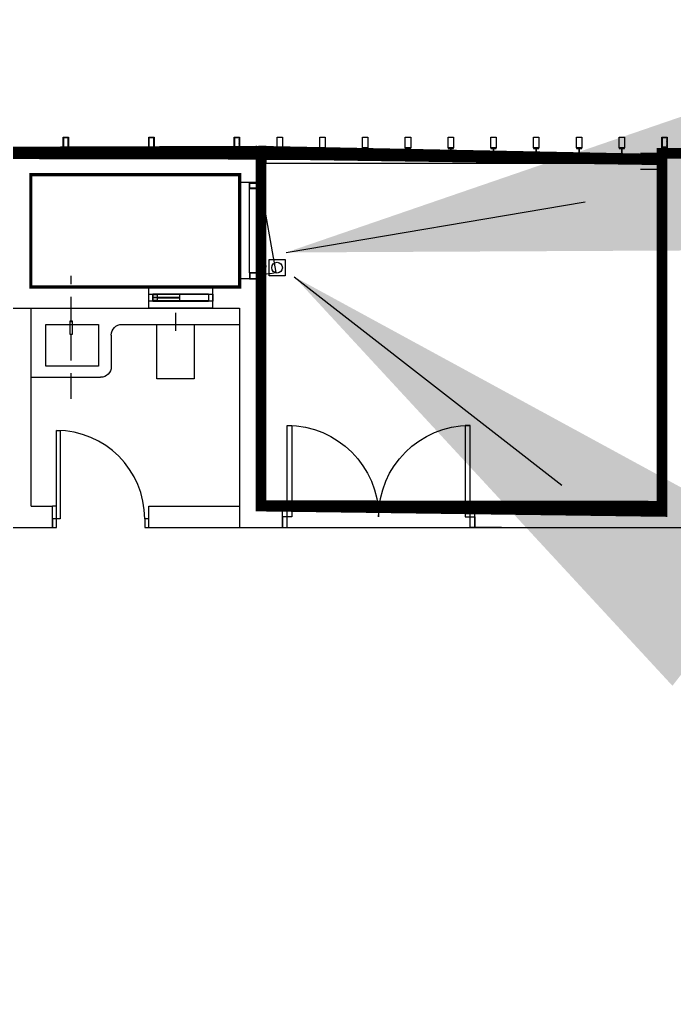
# Model space of a CAD drawing. Header units: feet. Extents: x 1421395 to 1426379, y -945253 to -943919.
# Drawn here: x 1425275.2 to 1425513.6, y -944277.4 to -943923 of the extents above; entities that cross this region are included whole.
import ezdxf

# ---------------------------------------------------------------- set-up
doc = ezdxf.new("R2010")
doc.units = ezdxf.units.FT
for name, pattern in [('Xref Typical$0$00_xref_ser core$0$00_xref_ser core$0$00_101_typ xref core$0$A- xref 104$0$HIDDEN2', [4.7624999999999975, 3.174999999999999, -1.587499999999999]), ('Xref Typical$0$00_xref_ser core$0$00_xref_ser core$0$00_101_typ xref core$0$HIDDEN2', [4.7624999999999975, 3.174999999999999, -1.587499999999999]), ('Xref Typical$0$HIDDEN2', [0.1875, 0.125, -0.0625])]:
    doc.linetypes.add(name, pattern=pattern)
for name, color, linetype in [('04--hatch-1', 8, 'Continuous'), ('H--metalwork', 1, 'Continuous'), ('Xref Typical$0$04--hatch-1', 8, 'Continuous'), ('Xref Typical$0$101 First floor$0$06--line-1', 8, 'Continuous'), ('Xref Typical$0$F--Blockwall', 3, 'Continuous'), ('Xref Typical$0$F--low wall', 1, 'Continuous'), ('Xref Typical$0$H--metalwork', 1, 'Continuous'), ('Xref Typical$0$L--doors-1', 1, 'Continuous'), ('Xref Typical$0$L--windows-1', 1, 'Continuous'), ('Xref Typical$0$N--Fixtures', 1, 'Continuous')]:
    doc.layers.add(name, color=color, linetype=linetype)
doc.layers.add('CC AC  FDN', color=7, linetype='Continuous', lineweight=13)
doc.layers.add('pline', color=210, linetype='Continuous', lineweight=5)
doc.styles.add('Xref Typical$0$ROMANS150', font='romans.shx', dxfattribs={"width": 0.75, "height": 150})
doc.dimstyles.new('Xref Typical$0$slope', dxfattribs={"dimtxt": 150, "dimasz": 200, "dimexe": 15, "dimexo": 15, "dimgap": 0.09, "dimtad": 0, "dimtih": 1, "dimtoh": 1, "dimdec": 0, "dimzin": 0, "dimdsep": 46, "dimtxsty": 'Xref Typical$0$ROMANS150', "dimblk": 'Xref Typical$0$_Oblique', "dimcen": 0.09, "dimdle": 10, "dimclrd": 256, "dimclre": 256, "dimclrt": 21, "dimadec": 0, "dimazin": 0, "dimtfac": 1, "dimtdec": 0, "dimtofl": 0, "dimtmove": 0, "dimatfit": 3, "dimfxl": 0, "dimtolj": 1, "dimtzin": 0, "dimarcsym": 0})

# ---------------------------------------------------------------- blocks, each defined once
blk = doc.blocks.new('RGQ')
at = {"layer": '04--hatch-1'}
h = blk.add_hatch(dxfattribs=at)
h.set_pattern_fill('ANSI31', color=256)
h.set_pattern_definition([(45, (0, 5.820766091346741e-11), (-2.245064030267288, 2.245064030267289), [])])
h.paths.add_polyline_path([(431651.0018252381, 108268.1149013694), (431601, 108268.1149013693), (431601.0000000002, 108168.1149013693), (431651.0018252379, 108168.1149013694)])
h.paths.add_polyline_path([(431646.0018252374, 108263.1149013693), (431646.0018252374, 108173.1149013693), (431606, 108173.1149013693), (431606, 108263.1149013693)], flags=16)
at = {"layer": 'H--metalwork'}
for points in [[(431600.9999999993, 108268.1149013693), (431651.0018252374, 108268.1149013693), (431651.0018252381, 108168.1149013693), (431601.0000000002, 108168.1149013693)], [(431605.9999999995, 108263.1149013693), (431646.0018252374, 108263.1149013693), (431646.0018252381, 108173.1149013693), (431606, 108173.1149013693)]]:
    blk.add_lwpolyline(points, close=True, dxfattribs=at)
blk = doc.blocks.new('fxdtj')
at = {"layer": 'H--metalwork', "color": 252}
for points, elevation in [([(-33712.73507428958, 84376.50762118236), (-33662.73065765874, 84376.50762118227), (-33662.73065765898, 84381.8724740241), (-33712.73507428982, 84381.87247402406)], 8.67331662513758e-05), ([(-33712.73507460172, 84331.87213719255), (-33662.7306579709, 84331.87213719249), (-33662.73065797113, 84337.23699003423), (-33712.73507460149, 84337.23699003432)], 8.684411087723255e-05), ([(-33690.73286708293, 84337.23699003432), (-33684.73286548967, 84337.23699003425), (-33684.73416171149, 84376.50762118287), (-33690.73416330498, 84376.50762118286)], 8.684411087723254e-05), ([(-33312.73026276054, 84331.87213718511), (-33262.72584612994, 84331.87213718507), (-33262.72584612995, 84337.23699002681), (-33312.73026276033, 84337.23699002675)], 8.667248104386286e-05), ([(-33312.7302643921, 84331.87213716768), (-33262.72843915375, 84331.8721371677), (-33262.72843915352, 84231.87213716768), (-33312.73026439139, 84231.87213716755)], 8.66724810438627e-05), ([(-33290.72805524177, 84337.23699002688), (-33284.72805364896, 84337.23699002675), (-33284.72934986741, 84382.60187401559), (-33290.72935146042, 84382.60187401557)], 8.667248104386285e-05), ([(-32912.72545243893, 84331.87213718792), (-32862.72103580832, 84331.87213718785), (-32862.72103580832, 84337.23699002962), (-32912.7254524387, 84337.23699002956)], 8.681961824241987e-05), ([(-32912.72545407049, 84331.8721371721), (-32862.72362883214, 84331.8721371721), (-32862.72362883191, 84231.8721371721), (-32912.72545406979, 84231.87213717197)], 8.681961824241971e-05), ([(-32890.72324492015, 84337.23699002969), (-32884.72324332735, 84337.23699002957), (-32884.72453954581, 84382.60187401836), (-32890.72454113881, 84382.60187401836)], 8.681961824241986e-05), ([(-32512.720642203, 84331.87213719654), (-32462.7162255724, 84331.87213719646), (-32462.71622557241, 84337.23699003822), (-32512.72064220278, 84337.23699003815)], 8.684411087865853e-05), ([(-32512.72064383433, 84331.87213717279), (-32462.71881859668, 84331.87213717276), (-32462.71881859552, 84231.87213717282), (-32512.72064383387, 84231.8721371727)], 8.684411087865837e-05), ([(-32490.71843468421, 84337.2369900383), (-32484.71843309143, 84337.23699003816), (-32484.71972930986, 84382.601874027), (-32490.71973090289, 84382.60187402696)], 8.684411087865852e-05), ([(-32112.71583188139, 84331.87213719935), (-32062.71141525079, 84331.87213719932), (-32062.71141525079, 84337.23699004107), (-32112.71583188116, 84337.236990041)], 8.684411087919374e-05), ([(-32112.71583351272, 84331.8721371743), (-32062.71400827482, 84331.8721371743), (-32062.71400827414, 84231.8721371743), (-32112.71583351224, 84231.87213717423)], 8.684411087919357e-05), ([(-32090.7136243626, 84337.23699004111), (-32084.71362276979, 84337.236990041), (-32084.71491898825, 84382.60187402982), (-32090.71492058126, 84382.60187402982)], 8.684411087919372e-05), ([(-31712.71102164474, 84331.87213719633), (-31662.70660501416, 84331.87213719626), (-31662.70660501416, 84337.23699003803), (-31712.71102164453, 84337.23699003797)], 8.684411087972893e-05), ([(-31712.71102327632, 84331.87213717599), (-31662.70919803798, 84331.87213717595), (-31662.70919803751, 84231.872137176), (-31712.71102327561, 84231.87213717589)], 8.684411087972876e-05), ([(-31690.70881412597, 84337.2369900381), (-31684.70881253318, 84337.23699003797), (-31684.71010875161, 84382.60187402679), (-31690.71011034464, 84382.60187402679)], 8.684411087972891e-05), ([(-31312.70621132362, 84331.87213720502), (-31262.70179469301, 84331.87213720496), (-31262.70179469301, 84337.23699004672), (-31312.70621132338, 84337.23699004667)], 8.681961824243023e-05), ([(-31312.70621295471, 84331.8721371799), (-31262.70438771683, 84331.8721371799), (-31262.70438771636, 84231.87213718002), (-31312.70621295448, 84231.8721371799)], 8.681961824243007e-05), ([(-31290.70400380483, 84337.23699004679), (-31284.70400221203, 84337.23699004666), (-31284.70529843046, 84382.60187403549), (-31290.70530002349, 84382.60187403548)], 8.681961824243022e-05), ([(-30912.70140107675, 84331.87213719996), (-30862.69698444615, 84331.87213719988), (-30862.69698444615, 84337.23699004165), (-30912.70140107651, 84337.2369900416)], 8.667248104387842e-05), ([(-30912.70140270852, 84331.87213718037), (-30862.69957747018, 84331.87213718037), (-30862.69957746948, 84231.87213718049), (-30912.70140270759, 84231.87213718031)], 8.667248104387826e-05), ([(-30890.69919355795, 84337.23699004174), (-30884.69919196517, 84337.2369900416), (-30884.70048818361, 84382.60187403041), (-30890.70048977662, 84382.6018740304)], 8.667248104387841e-05), ([(-30512.69659076467, 84331.87213720274), (-30462.69217413407, 84331.87213720266), (-30462.69217413407, 84337.23699004445), (-30512.69659076445, 84337.23699004437)], 8.681961824243539e-05), ([(-30512.69659239671, 84331.87213718407), (-30462.6947671586, 84331.87213718408), (-30462.69476715789, 84231.87213718411), (-30512.69659239552, 84231.87213718404)], 8.681961824243523e-05), ([(-30490.6943832459, 84337.2369900445), (-30484.69438165308, 84337.23699004437), (-30484.69567787153, 84382.60187403321), (-30490.69567946456, 84382.6018740332)], 8.681961824243538e-05), ([(-30112.69178052014, 84331.87213720744), (-30062.68736388953, 84331.87213720739), (-30062.68736388954, 84337.23699004915), (-30112.69178051992, 84337.2369900491)], 8.684411088186976e-05), ([(-30112.69178215124, 84331.87213718233), (-30062.68995691359, 84331.87213718232), (-30062.68995691289, 84231.87213718232), (-30112.691782151, 84231.87213718233)], 8.68441108818696e-05), ([(-30090.68957300135, 84337.2369900492), (-30084.68957140855, 84337.23699004909), (-30084.69086762699, 84382.60187403791), (-30090.69086922003, 84382.60187403791)], 8.684411088186975e-05), ([(-29712.68696989536, 84376.50762119814), (-29662.68255326475, 84376.50762119814), (-29662.68255326452, 84381.87247403993), (-29712.68696989536, 84381.87247403983)], 8.673316625672782e-05), ([(-29712.68697020725, 84331.87213720838), (-29662.68255357666, 84331.87213720831), (-29662.68255357666, 84337.23699005006), (-29712.68697020704, 84337.23699005)], 8.684411088258458e-05), ([(-29690.68476268846, 84337.23699005015), (-29684.68476109566, 84337.23699004999), (-29684.68605731751, 84376.50762119865), (-29690.68605891054, 84376.50762119863)], 8.684411088258456e-05), ([(-28912.67734933689, 84376.50762120663), (-28862.67293270604, 84376.50762120662), (-28862.6729327058, 84381.87247404845), (-28912.67734933663, 84381.87247404837)], 8.670867361676864e-05), ([(-28912.67734964878, 84331.87213721682), (-28862.67293301817, 84331.87213721675), (-28862.67293301795, 84337.23699005855), (-28912.67734964855, 84337.23699005863)], 8.681961824262539e-05), ([(-28890.67514212977, 84337.23699005863), (-28884.67514053696, 84337.23699005856), (-28884.67643675857, 84376.50762120714), (-28890.6764383516, 84376.50762120719)], 8.681961824262537e-05), ([(-28112.66772877818, 84376.50762121052), (-28062.66331214781, 84376.50762121045), (-28062.66331214758, 84381.87247405217), (-28112.66772877817, 84381.87247405223)], 8.670867361677382e-05), ([(-28112.66772909032, 84331.87213722063), (-28062.66331245947, 84331.87213722065), (-28062.66331245948, 84337.23699006242), (-28112.66772909008, 84337.23699006243)], 8.681961824263058e-05), ([(-28090.66552157153, 84337.23699006237), (-28084.66551997874, 84337.23699006237), (-28084.66681620057, 84376.50762121093), (-28090.66681779359, 84376.50762121099)], 8.681961824263056e-05), ([(-27312.65810822064, 84376.50762121446), (-27262.65369158981, 84376.50762121442), (-27262.65369159004, 84381.87247405623), (-27312.65810822088, 84381.87247405622)], 8.670867361677901e-05), ([(-27312.65810853279, 84331.87213722472), (-27262.65369190192, 84331.87213722468), (-27262.65369190217, 84337.23699006643), (-27312.65810853278, 84337.23699006642)], 8.681961824263575e-05), ([(-27290.65590101376, 84337.23699006642), (-27284.65589942097, 84337.23699006636), (-27284.65719564279, 84376.507621215), (-27290.65719723583, 84376.50762121502)], 8.681961824263575e-05), ([(-26512.64848766148, 84376.50762121867), (-26462.64407103062, 84376.50762121868), (-26462.64407103085, 84381.87247406042), (-26512.64848766173, 84381.87247406036)], 8.670867361678418e-05), ([(-26512.64848797359, 84331.87213722891), (-26462.64407134278, 84331.87213722877), (-26462.64407134301, 84337.23699007064), (-26512.64848797338, 84337.23699007063)], 8.681961824264093e-05), ([(-26490.6462804548, 84337.23699007064), (-26484.64627886157, 84337.23699007064), (-26484.6475750834, 84376.50762121918), (-26490.6475766769, 84376.50762121925)], 8.681961824264092e-05), ([(-25712.63886710394, 84376.50762122257), (-25662.63445047334, 84376.50762122251), (-25662.63445047333, 84381.87247406428), (-25712.63886710372, 84381.87247406434)], 8.670867361678937e-05), ([(-25712.63886741605, 84331.8721372327), (-25662.63445078523, 84331.87213723276), (-25662.634450785, 84337.23699007447), (-25712.63886741584, 84337.23699007441)], 8.681961824264611e-05), ([(-25690.6366598968, 84337.23699007451), (-25684.63665830426, 84337.23699007447), (-25684.63795452608, 84376.50762122308), (-25690.63795611888, 84376.50762122314)], 8.681961824264611e-05)]:
    blk.add_lwpolyline(points, close=True, dxfattribs=dict(at, elevation=elevation))
at = {"layer": 'H--metalwork'}
for p in [(-465313.735076233, -23936.24276420136, 8.684411087723275e-05), (-461313.6869718384, -23936.24276418565, 8.684411088258442e-05), (-460513.6773512796, -23936.24276417706, 8.681961824262517e-05), (-459713.6677307216, -23936.24276417313, 8.681961824263026e-05), (-458913.6581101639, -23936.24276416923, 8.681961824263539e-05), (-458113.6484896049, -23936.24276416501, 8.681961824264048e-05), (-457313.6388690469, -23936.24276416114, 8.681961824264559e-05)]:
    blk.add_blockref('RGQ', p, dxfattribs=at)
blk = doc.blocks.new('Xref Typical$0$00_xref_ser core$0$00_xref_ser core$0$D-1800')
at = {"layer": 'Xref Typical$0$L--doors-1', "color": 5}
for points in [[(45, 50), (45, 905), (90, 905), (90, 50)], [(1755, 50), (1755, 905), (1710, 905), (1710, 50)], [(0, -50), (45, -50), (45, 50), (0, 50)], [(1800, -50), (1755, -50), (1755, 50), (1800, 50)]]:
    blk.add_lwpolyline(points, close=True, dxfattribs=at)
at = {"layer": 'Xref Typical$0$L--doors-1'}
for centre, start, end in [((45, 50), 0, 90), ((1755, 50), 90, 180)]:
    blk.add_arc(centre, 855, start, end, dxfattribs=at)
blk = doc.blocks.new('Xref Typical$0$00_xref_ser core$0$00_xref_ser core$0$SD- shutter')
at = {"layer": 'Xref Typical$0$L--doors-1'}
for p, q in [((57.00000000005821, 0), (843.0000000000546, -1.455191522836685e-11)), ((852.0000000000582, -108.0000000000146), (58.91890612946008, -246.1848550657451))]:
    blk.add_line(p, q, dxfattribs=at)
for points in [[(45.00000000006185, -108), (45.00000000006185, -78.00000000001455), (57.00000000005093, -78.00000000001455), (57.00000000005821, 0), (5.820766091346741e-11, -1.455191522836685e-11), (5.456968210637569e-11, -108)], [(855.0000000000618, -108.0000000000146), (855.0000000000582, -78.00000000001455), (843.0000000000582, -78), (843.0000000000546, -1.455191522836685e-11), (900.0000000000582, 0), (900.0000000000546, -108)], [(41.00000000005821, -104), (41.00000000005821, -74), (53.00000000005821, -74.00000000001455), (53.00000000005457, -4), (4.000000000061846, -4.000000000014552), (4.00000000005457, -104)], [(47.00000000006185, -78), (851.0000000000618, -78.00000000001455), (851.0000000000618, -108.0000000000146), (47.00000000005093, -108)], [(859.0000000000582, -104), (859.0000000000582, -74.00000000001455), (847.0000000000582, -74.00000000001455), (847.0000000000546, -4), (896.0000000000618, -4.000000000014552), (896.0000000000546, -104.0000000000146)], [(851.0000000000618, -108.0000000000146), (849.0000000000546, -108), (849.0000000000618, -78), (851.0000000000618, -78.00000000001455)], [(855.0000000000618, -108.0000000000146), (853.0000000000618, -108.0000000000146), (853.0000000000582, -78), (855.0000000000582, -78.00000000001455)]]:
    blk.add_lwpolyline(points, close=True, dxfattribs=at)
for points in [[(5.820766091346741e-11, -103), (-4.999999999941792, -103.0000000000146)], [(-4.999999999941792, -103.0000000000146), (-4.99999999994543, -108.0000000000146)], [(900.0000000000509, -103), (905.0000000000618, -103.0000000000146), (905.0000000000582, -108)]]:
    blk.add_lwpolyline(points, dxfattribs=at)
blk.add_lwpolyline([(107.9999999999454, -108), (107.9999999999418, -152, 0.414213562373095), (113.9999999999418, -158.0000000000146), (119.9999999999454, -158, 0.4142135623731393), (125.9999999999418, -152), (125.9999999999454, -108.0000000000146)], format="xyb", dxfattribs=at)
blk.add_circle((852.0000000000582, -108.0000000000146), 0.9999999999999999, dxfattribs=at)
for centre, radius, end in [((854.0000000000582, -108.0000000000146), 806.9999999999999, 189.8595033350916), ((852.0000000000582, -108.0000000000146), 3, 0)]:
    blk.add_arc(centre, radius, 180, end, dxfattribs=at)
blk = doc.blocks.new('Xref Typical$0$00_xref_ser core$0$00_xref_ser core$0$D-1100')
at = {"layer": 'Xref Typical$0$L--doors-1', "color": 5}
for points in [[(45, 50), (45, 1060), (90, 1060), (90, 50)], [(0, -50), (45, -50), (45, 50), (0, 50)], [(1055, -50), (1100, -50), (1100, 50), (1055, 50)]]:
    blk.add_lwpolyline(points, close=True, dxfattribs=at)
at = {"layer": 'Xref Typical$0$L--doors-1'}
blk.add_arc((45, 50), 1010, 0, 90, dxfattribs=at)
blk = doc.blocks.new('Xref Typical$0$00_xref_ser core$0$00_xref_ser core$0$00_101_typ xref core$0$A$C74D94339')
at = {"layer": 'Xref Typical$0$N--Fixtures', "linetype": 'Xref Typical$0$00_xref_ser core$0$00_xref_ser core$0$00_101_typ xref core$0$HIDDEN2', "ltscale": 75}
blk.add_line((-1.962797250598669e-05, -726.9300905336859), (1.140113454312086e-05, 422.2426796888467), dxfattribs=at)
at = {"layer": 'Xref Typical$0$N--Fixtures', "color": 14}
for p, q in [((-10.00000337517122, -124.9999997300329), (-9.999999999941792, 2.700835466384888e-07)), ((-9.999999999941792, 2.700835466384888e-07), (10, -2.698507159948349e-07)), ((10, -2.698507159948349e-07), (9.999996624828782, -125.0000002699671)), ((9.999996624828782, -125.0000002699671), (-10.00000337517122, -124.9999997300329))]:
    blk.add_line(p, q, dxfattribs=at)
at = {"layer": 'Xref Typical$0$N--Fixtures', "extrusion": (-2.951422687112673e-11, 1.353111929865456e-08, 1), "elevation": -1.075228742276673e-06}
blk.add_lwpolyline([(-235.4720856583444, -31.4777333929669), (254.5279143415391, -31.4777709293412), (254.5278844657005, -421.4777709292248), (-235.4721155342995, -421.4777333928506)], close=True, dxfattribs=at)
blk = doc.blocks.new('Xref Typical$0$00_xref_ser core$0$00_xref_ser core$0$00_101_typ xref core$0$A- xref 104$0$WC-1')
at = {"layer": 'Xref Typical$0$N--Fixtures'}
for p, q in [((-175, 225.0000000001746), (-175, 735.0000000001745)), ((-175, 735.0000000001745), (175, 735.0000000001745)), ((175, 735.0000000001745), (175, 225.0000000001746)), ((175, 225.0000000001746), (-175, 225.0000000001746))]:
    blk.add_line(p, q, dxfattribs=at)
at = {"layer": 'Xref Typical$0$N--Fixtures', "color": 14, "linetype": 'Xref Typical$0$00_xref_ser core$0$00_xref_ser core$0$00_101_typ xref core$0$A- xref 104$0$HIDDEN2', "ltscale": 360}
blk.add_line((0, 117.0069966554292), (0, 286.405079050106), dxfattribs=at)
blk = doc.blocks.new('Xref Typical$0$v2 - v2-379113-03 Typical Floor Lvl')
at = {"layer": 'Xref Typical$0$L--windows-1'}
for p, q in [((-260.0374278887508, 32.5), (-300.000000000008, 32.5)), ((-300.000000000008, 32.5), (-300.000000000008, -32.5)), ((-260.0374278887508, -32.5), (-260.0374278887508, 32.5)), ((-260.0374278887508, 32.5), (260.0000000000103, 32.5)), ((-220.0374278887599, 28), (-260.0374278887507, 28)), ((-260.0374278887507, 28), (-260.0374278887507, -28)), ((-259.4126463344672, 1.218855227424887e-14), (-60.35190757209504, -1.218855227424887e-14)), ((-60.35190757209504, -1.218855227424887e-14), (-259.4126463344672, 1.218855227424887e-14)), ((-226.3849970747052, 0), (-232.1500654251066, 0)), ((-176.2435461175448, 3.261499900067746e-15), (-226.3849970747051, 1.084394396863887e-14)), ((-176.2435461175448, 3.261499900067746e-15), (-226.3849970747051, 1.084394396863887e-14)), ((-179.4880718502605, 0), (-223.0384860571974, 0)), ((-220.0374278887599, -28), (-220.0374278887599, 28)), ((-220.0374278887599, 28), (-10.03742788877124, 28)), ((-10.03742788877323, 4), (-220.0374278887597, 4)), ((-220.0374278887597, 4), (-220.0374278887597, -4)), ((-216.7993463913951, 0), (-173.2489321844581, 0)), ((-216.7993463913951, 0), (-173.2489321844581, 0)), ((-130.1609356202913, -3.639694344050296e-15), (-189.6036182862709, 3.639694344050296e-15)), ((-189.6036182862709, 3.639694344050296e-15), (-130.1609356202913, -3.639694344050296e-15)), ((-95.8464320238546, 5.00892475851573e-16), (-144.1357760094592, 6.414436222520149e-15)), ((-144.1357760094584, 6.414436222520104e-15), (-95.84643202385269, 5.008924758513922e-16)), ((-51.93798361124849, 3.261499900066851e-15), (-129.9442335786572, 1.084394396863599e-14)), ((-72.51443581613806, -2.356358604481356e-15), (-95.8464320238546, 5.008924758515733e-16)), ((-95.84643202385271, 5.008924758513959e-16), (-72.51443581606263, -2.356358604490538e-15)), ((-10.03742788877299, 28), (260.0000000000103, 28)), ((-10.03742788877299, 28), (-10.03742788877299, -28)), ((299.9999999999915, 32.5), (260.0000000000103, 32.5)), ((260.0000000000103, 32.5), (260.0000000000103, 28.00000000000521)), ((260.0000000000103, -28), (260.0000000000103, 28)), ((299.9999999999915, -32.5), (299.9999999999915, 32.5)), ((-300.000000000008, -32.5), (-260.0374278887508, -32.5)), ((-260.0374278887507, -28), (-220.0374278887599, -28)), ((260.0000000000103, -32.5), (-260.0374278887508, -32.5)), ((-227.7799899666155, -5.354030328245218e-13), (-240.7378304969026, -5.338162074400012e-13)), ((-240.7378304969026, -5.355245172792783e-13), (-191.3446549535294, -5.415732369398662e-13)), ((-182.0103237756224, -5.421970895719069e-13), (-235.4651836451704, -5.356509734680135e-13)), ((-182.0103237756224, -5.421970895719069e-13), (-235.4651836451704, -5.356509734680135e-13)), ((-235.4651836451703, -5.33511349638586e-13), (-224.6255006131938, -5.348387841100239e-13)), ((-232.1500654251068, -3.26149990006762e-15), (-182.0086144679461, -1.084394396863855e-14)), ((-177.8919427958267, -5.415123547790357e-13), (-227.7799899666122, -5.354030328245223e-13)), ((-224.6255006131957, -5.348387841100239e-13), (-177.2242630838853, -5.406435697757675e-13)), ((-216.7993463913949, -2.843106275235707e-16), (-223.0384860571976, -9.452854849053381e-16)), ((-220.0374278887597, -4), (-10.03742788877323, -4)), ((-10.03742788877124, -28), (-220.0374278887599, -28)), ((-191.3446549535294, -5.291018467319556e-13), (-174.3074593401948, -5.311882325318961e-13)), ((-166.7558333626443, -5.316687373327801e-13), (-182.0103237756226, -5.298006627443746e-13)), ((-174.3074593401948, -5.311882325318961e-13), (-162.1159225289692, -5.326812158760847e-13)), ((-160.1509539813138, -5.324775750584409e-13), (-166.7558333626443, -5.316687373327801e-13)), ((-129.944233578657, -3.261499900066874e-15), (-51.9379836112485, -1.084394396863599e-14)), ((-72.51443581606263, -4.487777138443047e-15), (-61.75669072984375, -5.805177436981557e-15)), ((-61.75669072987096, -5.805177436978225e-15), (-72.51443581613808, -4.487777138433808e-15)), ((260.0000000000103, -28), (-10.03742788877299, -28)), ((260.0000000000103, -28.00000000000521), (260.0000000000103, -32.5)), ((260.0000000000103, -32.5), (299.9999999999915, -32.5))]:
    blk.add_line(p, q, dxfattribs=at)
blk = doc.blocks.new('Xref Typical$0$A$C511B2035')
at = {"layer": 'Xref Typical$0$F--Blockwall'}
for p, q in [((-199.6353161097213, -3.925524652004242e-07, 4.975043900548917e-08), (3976.162594519996, -2.865854185074568e-07, -2.836958762829689e-08)), ((-199.6353161097213, -3.925524652004242e-07, 4.97504390054897e-08), (-199.635316714408, -3300.000311328229, -4.367068174522209e-08)), ((0.3645176125282887, -199.9999999999127, -3.672997560096121e-08), (1950.364683155611, -200.0000001814042, -2.969038083195591e-08)), ((0.3646832873528183, -199.9999999998399, -3.672997560096092e-08), (0.3646832873637322, -274.9999999981665, -3.672997560096098e-08)), ((1950.364683168445, -1250.000000601605, -9.88823772354262e-08), (1950.364683155596, -200.0000006027694, -9.992264397155721e-08)), ((2150.364683155578, -200.0000002000015, -3.277942499016489e-08), (3850.886335440911, -200.0000003451132, -5.685561300470393e-08)), ((2150.364683155731, -3300.000311364478, -9.992264397155718e-08), (2150.364683155578, -200.0000002000015, -9.992264397155718e-08)), ((3850.364683155625, -200.0000003449823, -5.684822738954334e-08), (4550.364683155585, -200.0000004047033, -6.67589107304629e-08)), ((-199.6344111316575, -274.9999999980355, -2.882992554790736e-08), (0.3646832873237145, -274.9999999981665, -2.882992554790736e-08)), ((-199.6344111320941, -1174.999999998225, -2.882992554790736e-08), (0.3646832872909727, -1174.999999998254, -2.882992554790736e-08)), ((0.3646832877566339, -1174.999999998239, -3.67299756009617e-08), (0.364683287742082, -1249.999999996493, -3.672997560096176e-08)), ((250.364683196266, -1250.000000159586, -7.35782087370668e-08), (0.364683287742082, -1250.000000159707, -3.672997560096176e-08)), ((250.3646831963679, -1449.999999999748, -8.000060497887915e-08), (250.364683196266, -1250.000000159586, -1.837541516874368e-07)), ((1950.364683168391, -1250.000000158761, -3.24146194150156e-07), (850.364683196266, -1250.000000159295, -1.620139682960778e-07)), ((850.3646831963679, -1449.999999999908, -8.000060497863735e-08), (850.364683196266, -1250.000000159295, -1.837541516874368e-07)), ((4550.364683155731, -3300.00031136442, -9.992264397155721e-08), (4550.364683155673, -1200.000372745897, -9.992264397155721e-08)), ((4750.364683155698, -3500.000311364391, -9.992264397155721e-08), (4750.36468315564, -1200.000372745912, -9.992264397155721e-08)), ((0.3646832878621353, -1449.999999999665, -3.67299756009619e-08), (0.3646832884696778, -3300.000311364507, -3.672997560096303e-08)), ((250.3646831963679, -1449.999999999734, 3.289215406520386e-08), (0.3646832878621353, -1449.999999999665, 8.707102460633316e-08)), ((1950.364683170847, -1450.000000000204, -3.355241657437765e-07), (850.3646831963678, -1449.9999999999, -9.713713528109417e-08)), ((1950.364683193449, -3300.000311364463, -9.685137996652436e-08), (1950.364683170919, -1449.999094439583, -9.868423208821089e-08)), ((-3949.635316770466, -3300.000311554875, -4.709235905999511e-08), (-2199.635316731728, -3300.000311408337, -4.632081271809101e-08)), ((-2199.635316731659, -3500.000311334559, -4.632081271809101e-08), (-2199.635316731699, -3300.00031133469, -4.632081271809101e-08)), ((-199.6353167144371, -3300.000311364565, -4.367068174625059e-08), (-399.6353167317247, -3300.000311408337, -4.632081271809101e-08)), ((-399.6353167316411, -3500.000311334559, -4.632081271809101e-08), (-399.6353167317102, -3300.000311334472, -4.632081271809101e-08)), ((850.36468319505, -3300.000311364871, -1.00978095181707e-07), (0.3646832884696778, -3300.000311364507, -4.388466409757962e-08)), ((850.3646831949154, -3500.000311365075, -9.287419930756076e-08), (850.3646831950355, -3300.000311364944, -1.009524161795605e-07)), ((1950.364683193446, -3300.000311364536, -7.858139075239268e-09), (1750.364683194697, -3300.000311365016, -1.011337492154449e-07)), ((1750.364683194759, -3500.000311364958, -9.285747237235461e-08), (1750.364683194657, -3300.000311365002, -1.011337492154446e-07)), ((2350.364683154829, -3300.000311364449, -7.936638136034018e-09), (2150.364683155731, -3300.000311364434, -7.89738860563303e-09)), ((2350.364683155, -3500.000311364551, -9.995864221292402e-08), (2350.364683154854, -3300.000311364347, -8.17203844820953e-09)), ((4550.364683155731, -3300.00031136442, -8.329133440048625e-09), (3250.364683155029, -3300.000311364405, -8.113261022843825e-09)), ((3250.364683154959, -3500.000311364594, -9.993911431793249e-08), (3250.364683155029, -3300.000311364405, -8.15251055328166e-09)), ((-2449.635316784577, -3500.000311429161, 1.543348199445263e-08), (-2199.635316731743, -3500.000311408308, -4.632081271809101e-08)), ((850.36468319493, -3500.000311364871, -9.939775495564749e-08), (-399.6353167316411, -3500.000311408294, -4.632081271809101e-08)), ((2350.364683155, -3500.000311364551, -6.271643299904575e-09), (1750.364683194759, -3500.000311364958, -9.925098428088477e-08)), ((4750.364683155771, -3500.000311364551, -6.562516220058017e-09), (3250.364683154959, -3500.000311364594, -6.390636767235294e-09))]:
    blk.add_line(p, q, dxfattribs=at)
at = {"layer": 'Xref Typical$0$L--doors-1'}
blk.add_line((0.3646832872909727, -1174.999999998254, -3.264559047185854e-08), (0.3646832877748238, -274.9999999981228, -4.081436073006414e-08), dxfattribs=at)
at = {"layer": 'Xref Typical$0$L--windows-1'}
for p, q in [((850.364683196266, -1250.000000159295, -1.620139682960778e-07), (250.364683196266, -1250.000000159586, -7.35782087370668e-08)), ((250.3646831963679, -1449.999999999734, 3.289215406520386e-08), (850.3646831963679, -1449.999999999908, -8.000060497863735e-08))]:
    blk.add_line(p, q, dxfattribs=at)
at = {"layer": 'Xref Typical$0$N--Fixtures'}
for p, q in [((1100.365000033853, -1599.999999883119), (0.3646832878002897, -1599.999999518564, -3.672998412576508e-08)), ((1200.365000000718, -1699.999999883163), (1200.365000000835, -1994.538142670019))]:
    blk.add_line(p, q, dxfattribs=at)
at = {"layer": 'Xref Typical$0$N--Fixtures', "extrusion": (-1.214420489869365e-09, -1.826537622040294e-08, 0.9999999999999998)}
blk.add_line((1950.36468317869, -2094.538142668272), (1300.365000001068, -2094.538142669946), dxfattribs=at)
at = {"layer": 'Xref Typical$0$N--Fixtures'}
for centre, start, end in [((1100.365000000733, -1699.999999883265), 0, 89.99999997989198), ((1300.365000000806, -1994.538142669975), 180, 269.9999999999121)]:
    blk.add_arc(centre, 99.99999999999999, start, end, dxfattribs=at)
at = {"layer": 'Xref Typical$0$L--doors-1', "xscale": -0.9999999999999998, "rotation": 270}
blk.add_blockref('Xref Typical$0$00_xref_ser core$0$00_xref_ser core$0$SD- shutter', (-91.63441113201043, -1174.999999998166, -3.98925837265922e-08), dxfattribs=at)
at = {"layer": 'Xref Typical$0$L--doors-1', "color": 1, "ltscale": 5}
blk.add_blockref('Xref Typical$0$00_xref_ser core$0$00_xref_ser core$0$D-1800', (-2199.635316731667, -3450.000311334472, -3.671107522537455e-08), dxfattribs=at)
at = {"layer": 'Xref Typical$0$L--doors-1'}
for p, xscale, yscale, zscale in [((1750.364683194799, -3459.091220454982, -9.287563338782688e-08), -0.8181818181818162, 0.8181818181818162, 0.8181818181818162), ((2350.364683154912, -3459.091220454284, -9.994054839821484e-08), 0.8181818181818166, 0.8181818181818166, 0.8181818181818166)]:
    blk.add_blockref('Xref Typical$0$00_xref_ser core$0$00_xref_ser core$0$D-1100', p, dxfattribs=dict(at, xscale=xscale, yscale=yscale, zscale=zscale))
at = {"layer": 'Xref Typical$0$L--windows-1', "rotation": 180}
blk.add_blockref('Xref Typical$0$v2 - v2-379113-03 Typical Floor Lvl', (550.3646831963097, -1350.000000079652, -1.318773783270053e-07), dxfattribs=at)
at = {"layer": 'Xref Typical$0$N--Fixtures'}
for name, p, xscale, rotation in [('Xref Typical$0$00_xref_ser core$0$00_xref_ser core$0$00_101_typ xref core$0$A$C74D94339', (1575.547347785439, -1568.522248477486, 2.388754575749715e-06), -1, 359.9999956108149), ('Xref Typical$0$00_xref_ser core$0$00_xref_ser core$0$00_101_typ xref core$0$A- xref 104$0$WC-1', (600.0000031593481, -1374.999994669983), -0.9999999999999982, 179.9999984533312)]:
    blk.add_blockref(name, p, dxfattribs=dict(at, xscale=xscale, rotation=rotation))
blk = doc.blocks.new('Xref Typical$0$_Oblique')
at = {"color": 8, "lineweight": -2}
blk.add_line((-0.5, -0.5), (0.5, 0.5), dxfattribs=at)

msp = doc.modelspace()

# ---------------------------------------------------------------- linework, layer by layer
at = {"layer": 'pline', "color": 82, "linetype": 'Continuous', "extrusion": (-7.30951687574749e-16, 1.259231088949545e-06, 0.9999999999992072), "const_width": 3.891891879323523}
for points, elevation in [([(1425602.478171803, -944504.8766147719), (1425602.478171801, -944137.1072279036), (1425602.472228889, -944137.1072279036), (1425602.472228873, -944010.6065554519), (1425602.472228777, -944002.8227716932), (1425602.47222896, -943971.6947109919), (1425509.070021607, -943971.6947109957), (1425509.066823781, -944100.1200616889), (1425363.120878305, -944100.1200616806), (1425363.120878281, -943971.6804837111), (1425147.120921661, -943971.6726543527), (1425147.120878999, -943940.5524967352), (1425170.472272936, -943932.7687129771), (1425170.467183453, -943924.9849149977), (1425084.861575089, -943924.9938347061), (1425083.26670255, -943924.9915849945), (1424002.518612649, -943924.9915849563), (1424000.971785104, -943924.9849271138), (1423913.391044859, -943924.9849271138), (1423913.391044863, -943932.7687322312), (1423936.742396139, -943940.552501769), (1423936.742396588, -943979.471424956), (1423874.478238021, -943979.4714329845), (1423812.205047703, -943979.4714394106), (1423812.205047586, -943940.5525074315), (1423835.556398862, -943932.7687378937), (1423835.556398862, -943924.9849399143), (1423446.367091968, -943924.9916820974), (1423446.367091968, -944615.7957385716), (1423874.478178375, -944615.7957380654), (1425187.985792403, -944615.7957380668), (1425187.985792403, -944504.8766147719), (1425602.478171803, -944504.87661477)], -1.128953732511853), ([(1425187.985792403, -944592.4443897196), (1425187.985792403, -944983.5795252835), (1425022.580338212, -944983.579525284), (1425022.580410573, -945030.2821983825), (1425018.688446338, -945030.2822234556), (1425018.691530748, -945102.2822229845), (1426326.364121242, -945102.2822229738), (1426326.367205204, -944838.6069724121), (1426371.123958465, -944838.6069724121), (1426371.123959458, -944421.2012146907), (1426347.851062443, -944421.2011196814), (1426347.776719863, -944308.3362551806), (1426371.120982873, -944308.3362551806), (1426371.120982873, -944253.8497734953), (1426326.372177935, -944253.8497734888), (1426326.372177935, -943971.687615432), (1425602.47222888, -943971.687617561), (1425602.478171803, -944504.87661477), (1425187.985792403, -944504.8766147719), (1425187.985792403, -944592.4443897196)], -1.128953734624215)]:
    msp.add_lwpolyline(points, dxfattribs=dict(at, elevation=elevation))
at = {"layer": 'pline', "color": 82, "linetype": 'Continuous', "extrusion": (-7.30951687574749e-16, 1.259231088949545e-06, 0.9999999999992072), "const_width": 3.891891879323523, "elevation": -1.146821455399194}
msp.add_lwpolyline([(1425363.120878281, -943971.6876175604), (1425509.070021607, -943971.694710996), (1425509.0700216, -944100.1200616888), (1425363.120878305, -944100.1200617154)], close=True, dxfattribs=at)
at = {"layer": 'pline', "color": 4, "linetype": 'Continuous', "extrusion": (-7.30951687574749e-16, 1.259231088949545e-06, 0.9999999999992072), "const_width": 1.167567563797057, "elevation": -1.128953734090433}
msp.add_lwpolyline([(1425279.371332097, -944020.3362660373), (1425355.337094538, -944020.3362660373), (1425355.337094538, -943979.4714012981), (1425279.371332097, -943979.4714012981)], close=True, dxfattribs=at)
at = {"layer": 'Xref Typical$0$101 First floor$0$06--line-1', "extrusion": (-7.30951687574749e-16, 1.259231088949545e-06, 0.9999999999992072), "elevation": -1.146821174768744}
msp.add_lwpolyline([(1425371.890519471, -944016.2587009594), (1425366.052681651, -944016.2587009594), (1425366.052681651, -944010.4208631408), (1425371.89051947, -944010.4208631408)], close=True, dxfattribs=at)
at = {"layer": 'Xref Typical$0$101 First floor$0$06--line-1', "extrusion": (-7.30951687574749e-16, 1.259231088949545e-06, 0.9999999999992072)}
msp.add_circle((1425368.971600561, -944013.3397820494, -1.146821174764128), 1.945945939661761, dxfattribs=at)
at = {"layer": 'Xref Typical$0$F--Blockwall', "color": 3, "extrusion": (-7.30951687574749e-16, 1.259231088949545e-06, 0.9999999999992072)}
for p, q in [((1425509.066823781, -944100.1200623834, 0.04201875807672911), (1425509.066823756, -943971.6876182626, 0.04185703570550664)), ((1425509.066823782, -943971.6876182626, 0.04185703581872463), (1425614.147904524, -943971.6876190272, 0.04185702977202538))]:
    msp.add_line(p, q, dxfattribs=at)
at = {"layer": 'Xref Typical$0$F--Blockwall', "extrusion": (-7.30951687574749e-16, 1.259231088949545e-06, 0.9999999999992072)}
msp.add_line((1425450.445565507, -944107.896260073, 0.04202855261545563), (1425516.85060754, -944107.8962600785, 0.04202855390135643), dxfattribs=at)
at = {"layer": 'Xref Typical$0$F--Blockwall', "color": 2, "linetype": 'Xref Typical$0$HIDDEN2', "ltscale": 1500, "extrusion": (-7.30951687574749e-16, 1.259231088949545e-06, 0.9999999999992072), "elevation": -1.146821464377024}
msp.add_lwpolyline([(1425598.586279924, -943979.4714013147), (1425598.586279924, -944500.9849259504), (1425184.099796268, -944500.9849259504), (1425184.098444414, -944611.9038464283), (1423878.365526365, -944611.9038464287), (1423878.366878219, -943987.2694221702), (1423944.529147902, -943987.2694220175), (1423944.529147902, -943932.7829095256), (1425139.339953746, -943932.7686968506), (1425139.339953746, -943979.4714013077), (1425271.667362061, -943979.4714013077), (1425271.667362061, -944028.1200145405), (1425355.339953052, -944028.1200497841), (1425355.339953048, -944107.9038454295), (1425450.691304098, -944107.9038454309), (1425516.857061733, -944107.8962593839), (1425516.85706174, -944018.3903345903), (1425575.180727696, -944018.3903345927), (1425575.231952108, -943979.4714013147)], close=True, dxfattribs=at)
at = {"layer": 'Xref Typical$0$F--low wall', "extrusion": (-7.30951687574749e-16, 1.259231088949545e-06, 0.9999999999992072)}
for p, q in [((1425288.66191049, -944100.1200623759, 0.04201875663364979), (1425287.228986662, -944100.1200623759, 0.04201875631459107)), ((1425372.656013411, -944100.1200623745, 0.04201875868296767), (1425370.904662065, -944100.1200623773, 0.04201875831181792)), ((1425440.08304022, -944100.1200623745, 0.04201875857334886), (1425440.958715892, -944100.1200623745, 0.04201875819792447))]:
    msp.add_line(p, q, dxfattribs=at)
at = {"layer": 'Xref Typical$0$H--metalwork', "extrusion": (-7.30951687574749e-16, 1.259231088949545e-06, 0.9999999999992072)}
for p, q in [((1425501.283040023, -943971.6876182626, 0.04185703583137987), (1425509.066823756, -943971.6876182626, 0.04184884883325349)), ((1425501.282240575, -943977.5254560821, 0.0418643869399507), (1425509.066823757, -943977.5254580476, 0.04185620367107684))]:
    msp.add_line(p, q, dxfattribs=at)
at = {"layer": 'Xref Typical$0$L--windows-1', "extrusion": (-7.30951687574749e-16, 1.259231088949545e-06, 0.9999999999992072)}
for p, q in [((1425501.286124433, -943971.6876182626, 0.04185703584860215), (1425509.069908192, -943971.6876182626, 0.04185703583594935)), ((1425501.286124433, -943977.5254560816, 0.04186438703521381), (1425509.069908192, -943977.5254560816, 0.04186438702255862))]:
    msp.add_line(p, q, dxfattribs=at)
at = {"layer": 'Xref Typical$0$L--windows-1', "extrusion": (-7.30951687574749e-16, 1.259231088949545e-06, 0.9999999999992072), "elevation": -1.146821465048522}
msp.add_lwpolyline([(1425365.069683383, -943973.8281559576), (1425507.149449951, -943973.8281559576), (1425507.149449951, -943975.3849127027), (1425365.069683383, -943975.3849127023)], close=True, dxfattribs=at)

# ---------------------------------------------------------------- block references
at = {"layer": 'CC AC  FDN', "extrusion": (-6.243094600333632e-13, 1.259231009146559e-06, 0.9999999999992072), "xscale": 0.03891891879323523, "yscale": 0.03891891879323523, "zscale": 0.03891891879323523, "rotation": 179.9999999999991}
msp.add_blockref('fxdtj', (1424198.952940783, -940687.6080106234, -1.146822283089356), dxfattribs=at)
at = {"layer": 'Xref Typical$0$L--windows-1', "extrusion": (1.625742097441937e-12, 1.259231043983441e-06, 0.9999999999992072), "xscale": -0.03891891879323523, "yscale": 0.03891891879323525, "zscale": 0.03891891879323525, "rotation": 359.9999999999996}
msp.add_blockref('Xref Typical$0$A$C511B2035', (1425355.351287626, -943971.6876175455, -1.146819102411016), dxfattribs=at)

# ---------------------------------------------------------------- leaders
at = {"layer": 'Xref Typical$0$04--hatch-1'}
for points in [[(1425372.292300543, -944007.8074504146, 0.04190251730902639), (1425481.174007283, -943989.3477447242, 0.04187927209754491)], [(1425375.248809334, -944016.6723631746, 0.04191368527935063), (1425472.568490757, -944092.4201155463, 0.04200906904243318)]]:
    msp.add_leader(points, dimstyle='Xref Typical$0$slope', dxfattribs=at)

doc.saveas('drawing.dxf')
